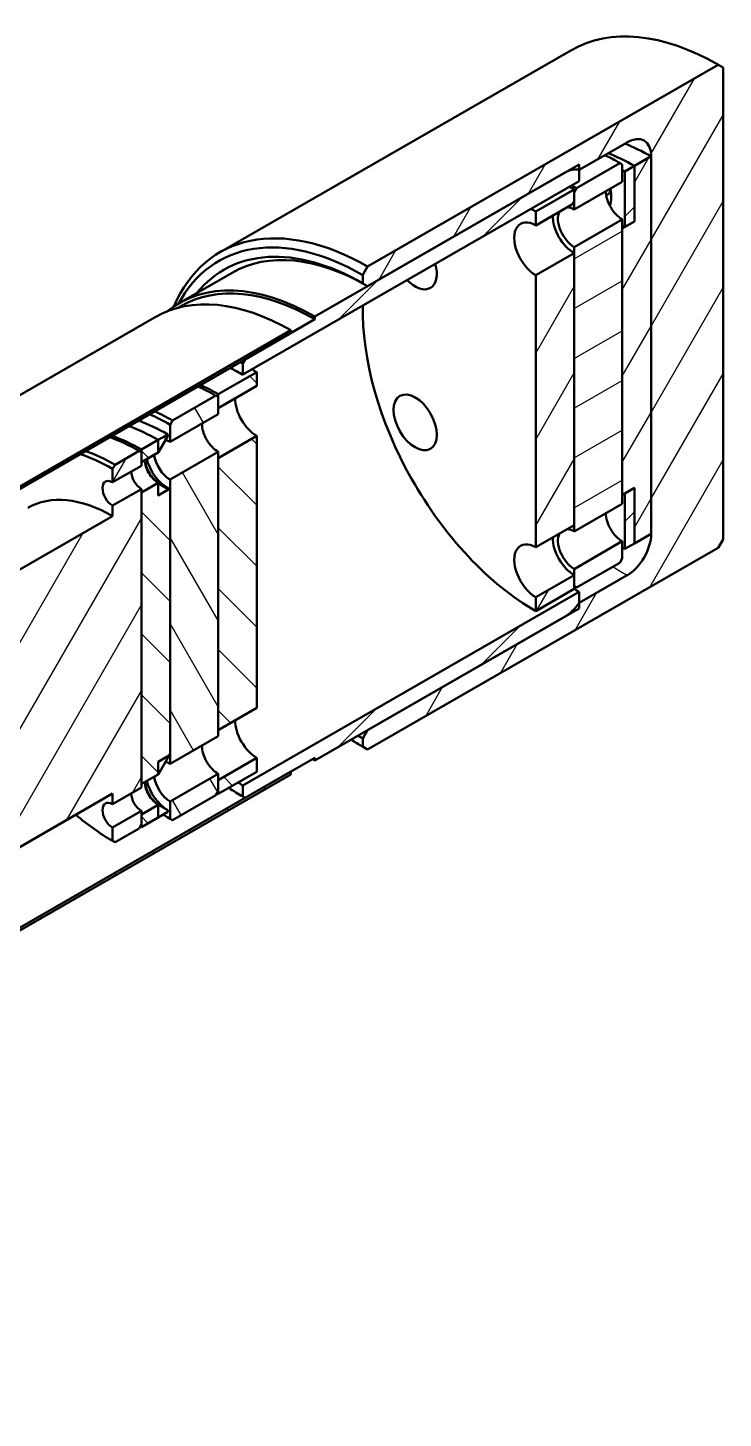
# Model space of a CAD drawing. Header units: millimetres. Extents: x 0 to 841, y 0 to 594.
# Drawn here: x 548.2 to 599.4, y 104.1 to 206.4 of the extents above; entities that cross this region are included whole.
import ezdxf

# ---------------------------------------------------------------- set-up
doc = ezdxf.new("R2010")
doc.units = ezdxf.units.MM
doc.header["$LTSCALE"] = 0.75
for name, color, linetype, lineweight in [('Hatching', 7, 'Continuous', 25), ('Visible', 7, 'Continuous', 50), ('Visible Narrow', 7, 'Continuous', 25)]:
    doc.layers.add(name, color=color, linetype=linetype, lineweight=lineweight)

msp = doc.modelspace()

# ---------------------------------------------------------------- hatches: boundary and pattern name
at = {"layer": 'Hatching'}
h = msp.add_hatch(dxfattribs=at)
h.set_pattern_fill('ANSI31', color=256, angle=195, style=0)
edge = h.paths.add_edge_path(flags=0)
edge.add_ellipse((592.35, 195.97), major_axis=(1.25, 2.17), ratio=0.578093, start_angle=0, end_angle=29.936, ccw=False)
edge.add_ellipse((592.35, 195.97), major_axis=(1.25, 2.17), ratio=0.578093, start_angle=-30.128, end_angle=0, ccw=False)
edge.add_line((594.11, 196.99), (594.11, 169.19))
edge.add_ellipse((592.35, 168.17), major_axis=(-1.25, -2.17), ratio=0.578093, start_angle=29.936, end_angle=149.872, ccw=False)
edge.add_line((592.35, 166.13), (588.81, 164.09))
edge.add_ellipse((587.75, 165.12), major_axis=(-1.25, -2.17), ratio=0.578093, start_angle=29.936, end_angle=75.9351, ccw=False)
edge.add_line((587.75, 163.07), (573.25, 154.73))
edge.add_line((573.25, 154.73), (572.9, 154.11))
edge.add_line((572.9, 154.11), (572.9, 153.5))
edge.add_line((572.9, 153.5), (573.25, 153.3))
edge.add_line((573.25, 153.3), (599.06, 168.16))
edge.add_line((599.06, 168.16), (599.42, 168.77))
edge.add_line((599.42, 168.77), (599.42, 203.52))
edge.add_line((599.42, 203.52), (599.06, 203.72))
edge.add_line((599.06, 203.72), (573.25, 188.86))
edge.add_line((573.25, 188.86), (572.9, 188.25))
edge.add_line((572.9, 188.25), (572.9, 187.63))
edge.add_line((572.9, 187.63), (573.25, 187.43))
edge.add_line((573.25, 187.43), (575.54, 188.75))
edge.add_line((575.54, 188.75), (575.78, 188.88))
edge.add_line((575.78, 188.88), (575.83, 188.91))
edge.add_line((575.83, 188.91), (576, 189.01))
edge.add_line((576, 189.01), (577.79, 190.04))
edge.add_line((577.79, 190.04), (578.56, 190.49))
edge.add_line((578.56, 190.49), (579.18, 190.84))
edge.add_line((579.18, 190.84), (580.39, 191.54))
edge.add_line((580.39, 191.54), (581.1, 191.95))
edge.add_line((581.1, 191.95), (582.34, 192.66))
edge.add_line((582.34, 192.66), (584.12, 193.69))
edge.add_line((584.12, 193.69), (586.95, 195.31))
edge.add_line((586.95, 195.31), (587.12, 195.42))
edge.add_line((587.12, 195.42), (587.7, 195.75))
edge.add_line((587.7, 195.75), (587.75, 195.78))
edge.add_ellipse((587.75, 193.73), major_axis=(1.25, 2.17), ratio=0.578093, start_angle=27.0693, end_angle=29.936, ccw=False)
edge.add_ellipse((587.75, 193.73), major_axis=(1.25, 2.17), ratio=0.578093, start_angle=4.6561, end_angle=27.0693, ccw=False)
edge.add_line((588.81, 195.98), (592.35, 198.01))
h = msp.add_hatch(dxfattribs=at)
h.set_pattern_fill('ANSI31', color=256, angle=195, style=0)
h.paths.add_polyline_path([(592.88, 192.19), (592.17, 191.78), (591.99, 191.68), (591.99, 172.26), (591.99, 172.06), (592.17, 172.16), (592.88, 172.57), (592.88, 169.98), (592.88, 168.48), (594.11, 169.19), (594.11, 196.99), (592.88, 196.28)], flags=0)
h = msp.add_hatch(dxfattribs=at)
h.set_pattern_fill('ANSI31', color=256, angle=180, style=0)
h.paths.add_polyline_path([(564.24, 182.03), (564.06, 181.73), (564.06, 180.91), (588.81, 195.16), (588.81, 195.98), (588.81, 196.39), (587.86, 195.84), (587.75, 195.78), (587.7, 195.75), (587.12, 195.42), (586.95, 195.31), (584.12, 193.69), (582.34, 192.66), (581.1, 191.95), (580.39, 191.54), (579.18, 190.84), (578.56, 190.49), (577.79, 190.04), (576, 189.01), (575.83, 188.91), (575.78, 188.88), (575.54, 188.75), (573.25, 187.43), (569.37, 185.19), (569.37, 184.99), (567.6, 183.97)], flags=0)
h.paths.add_polyline_path([(564.06, 149.84), (564.24, 149.74), (567.42, 151.57), (567.6, 151.67), (569.37, 152.69), (569.37, 152.49), (573.25, 154.73), (587.75, 163.07), (588.81, 163.69), (588.81, 164.09), (588.81, 164.91), (564.06, 150.66)], flags=0)
h = msp.add_hatch(dxfattribs=at)
h.set_pattern_fill('ANSI31', color=256, angle=165, style=0)
h.paths.add_polyline_path([(591.99, 196.38), (591.82, 196.48), (588.63, 194.65), (588.46, 194.34), (588.46, 194.08), (588.46, 193.53), (588.46, 193.07), (591.99, 195.11)], flags=0)
h.paths.add_polyline_path([(591.82, 167.05), (591.99, 167.36), (591.99, 168.63), (588.46, 166.59), (588.46, 166.14), (588.46, 165.32), (588.46, 165.32), (588.63, 165.22)], flags=0)
h.paths.add_polyline_path([(588.46, 190.3), (588.46, 189.85), (588.46, 175.29), (588.46, 174.08), (588.46, 172), (588.46, 170.89), (588.46, 169.82), (588.46, 169.36), (591.99, 171.4), (591.99, 172.06), (591.99, 172.26), (591.99, 191.68), (591.99, 192.34)], flags=0)
h = msp.add_hatch(dxfattribs=at)
h.set_pattern_fill('ANSI31', color=256, angle=180, style=0)
h.paths.add_polyline_path([(592.17, 168.07), (592.88, 168.48), (592.88, 169.98), (592.88, 172.57), (592.17, 172.16)], flags=0)
h.paths.add_polyline_path([(592.88, 196.28), (592.17, 195.87), (592.17, 191.78), (592.88, 192.19)], flags=0)
h = msp.add_hatch(dxfattribs=at)
h.set_pattern_fill('ANSI31', color=256, angle=195, style=0)
h.paths.add_polyline_path([(588.46, 165.12), (588.46, 165.32), (588.46, 165.32), (588.46, 166.14), (585.63, 164.51), (585.63, 163.49)], flags=0)
h.paths.add_polyline_path([(588.46, 169.82), (588.46, 170.89), (588.46, 172), (588.46, 174.08), (588.46, 175.29), (588.46, 189.85), (585.63, 188.22), (585.63, 168.19)], flags=0)
h.paths.add_polyline_path([(588.46, 193.53), (588.46, 194.08), (588.46, 194.34), (588.46, 194.55), (585.63, 192.92), (585.63, 191.9)], flags=0)
h = msp.add_hatch(dxfattribs=at)
h.set_pattern_fill('ANSI31', color=256, angle=75, style=0)
h.paths.add_polyline_path([(534.01, 164.83), (534.01, 164.63), (536.63, 166.13), (537.19, 166.46), (564.24, 182.03), (567.6, 183.97), (567.6, 184.17)], flags=0)
h.paths.add_polyline_path([(534.01, 132.33), (534.01, 132.13), (567.6, 151.47), (567.6, 151.67), (567.42, 151.57), (564.24, 149.74), (537.19, 134.16)], flags=0)
h = msp.add_hatch(dxfattribs=at)
h.set_pattern_fill('ANSI31', color=256, angle=90, style=0)
h.paths.add_polyline_path([(562.26, 179.46), (562.26, 179.26), (562.26, 178.44), (565.09, 180.07), (565.09, 181.09)], flags=0)
h.paths.add_polyline_path([(562.26, 174.76), (562.26, 167.13), (562.26, 165.62), (562.26, 164.98), (562.26, 164.74), (562.26, 159.03), (562.26, 158.79), (562.26, 155.75), (562.26, 154.73), (565.09, 156.36), (565.09, 176.39)], flags=0)
h.paths.add_polyline_path([(562.26, 151.05), (562.26, 151.04), (562.26, 151.02), (562.26, 150.23), (562.26, 150.03), (565.09, 151.66), (565.09, 152.68)], flags=0)
h = msp.add_hatch(dxfattribs=at)
h.set_pattern_fill('ANSI31', color=256, angle=75, style=0)
h.paths.add_polyline_path([(558.9, 177.53), (558.72, 177.22), (558.72, 175.95), (562.26, 177.99), (562.26, 178.44), (562.26, 179.26), (562.08, 179.36)], flags=0)
h.paths.add_polyline_path([(558.72, 148.2), (558.9, 148.1), (562.08, 149.93), (562.26, 150.23), (562.26, 151.02), (562.26, 151.04), (562.26, 151.05), (562.26, 151.51), (558.72, 149.47)], flags=0)
h.paths.add_polyline_path([(562.26, 154.28), (562.26, 154.73), (562.26, 155.75), (562.26, 158.79), (562.26, 159.03), (562.26, 164.74), (562.26, 164.98), (562.26, 165.62), (562.26, 167.13), (562.26, 174.76), (562.26, 175.22), (558.72, 173.18), (558.72, 172.44), (558.72, 164.51), (558.72, 164.2), (558.72, 160.2), (558.72, 155.05), (558.72, 154.23), (558.72, 154.16), (558.72, 152.98), (558.72, 152.24)], flags=0)
h = msp.add_hatch(dxfattribs=at)
h.set_pattern_fill('ANSI31', color=256, angle=105, style=0)
h.paths.add_polyline_path([(558.55, 172.54), (557.86, 172.94), (557.84, 172.93), (557.84, 172.01), (558.55, 172.42)], flags=0)
h.paths.add_polyline_path([(557.86, 151.48), (558.55, 152.68), (558.55, 152.8), (558.44, 152.73), (558.38, 152.7), (557.84, 152.39), (557.84, 152.3), (557.84, 151.49), (557.84, 151.47)], flags=0)
h.paths.add_polyline_path([(558.55, 176.51), (557.84, 176.1), (557.84, 176.01), (557.84, 175.2), (557.84, 175.18), (557.86, 175.19), (558.55, 176.38)], flags=0)
h.paths.add_polyline_path([(557.84, 148.3), (558.55, 148.71), (558.55, 148.83), (557.86, 149.23), (557.84, 149.22), (557.84, 149.14), (557.84, 148.76), (557.84, 148.74)], flags=0)
h = msp.add_hatch(dxfattribs=at)
h.set_pattern_fill('ANSI31', color=256, angle=195, style=0)
edge = h.paths.add_edge_path(flags=0)
edge.add_ellipse((390.43, 91.96), major_axis=(-1.58, -2.75), ratio=0.578093, start_angle=329.872, end_angle=360)
edge.add_ellipse((390.43, 91.96), major_axis=(-1.58, -2.75), ratio=0.578093, start_angle=0, end_angle=180)
edge.add_ellipse((390.43, 91.96), major_axis=(1.58, 2.75), ratio=0.578093, start_angle=360, end_angle=509.872)
h.paths.add_polyline_path([(556.6, 148.78), (554.48, 147.55), (554.48, 146.57), (554.66, 146.47), (556.43, 147.49), (556.6, 147.79), (556.6, 148.51)], flags=0)
h.paths.add_polyline_path([(554.48, 172.98), (556.6, 174.2), (556.6, 174.47), (556.6, 175.18), (556.43, 175.29), (554.66, 174.27), (554.48, 173.96)], flags=0)
edge = h.paths.add_edge_path(flags=0)
edge.add_line((410.41, 100.19), (371.16, 77.59))
edge.add_line((371.16, 77.59), (371.16, 73.1))
edge.add_line((371.16, 73.1), (370.99, 73.2))
edge.add_line((370.99, 73.2), (368.16, 71.57))
edge.add_line((368.16, 71.57), (367.98, 71.26))
edge.add_line((367.98, 71.26), (367.98, 58.59))
edge.add_line((367.98, 58.59), (360.2, 54.11))
edge.add_line((360.2, 54.11), (359.85, 53.5))
edge.add_line((359.85, 53.5), (359.85, 42.87))
edge.add_line((359.85, 42.87), (360.2, 42.67))
edge.add_line((360.2, 42.67), (367.98, 47.15))
edge.add_line((367.98, 47.15), (367.98, 34.47))
edge.add_line((367.98, 34.47), (368.16, 34.37))
edge.add_line((368.16, 34.37), (370.99, 36))
edge.add_line((370.99, 36), (371.16, 36.31))
edge.add_line((371.16, 36.31), (371.16, 31.81))
edge.add_line((371.16, 31.81), (388.31, 41.68))
edge.add_line((388.31, 41.68), (388.49, 42.55))
edge.add_line((388.49, 42.55), (388.49, 43.63))
edge.add_line((388.49, 43.63), (388.52, 43.65))
edge.add_line((388.52, 43.65), (388.52, 43.24))
edge.add_line((388.52, 43.24), (388.7, 43.14))
edge.add_line((388.7, 43.14), (390.08, 43.93))
edge.add_line((390.08, 43.93), (390.08, 44.55))
edge.add_line((390.08, 44.55), (390.79, 44.95))
edge.add_line((390.79, 44.95), (390.79, 44.34))
edge.add_line((390.79, 44.34), (392.16, 45.13))
edge.add_line((392.16, 45.13), (392.34, 45.44))
edge.add_line((392.34, 45.44), (392.34, 45.85))
edge.add_line((392.34, 45.85), (392.38, 45.87))
edge.add_line((392.38, 45.87), (392.38, 44.79))
edge.add_line((392.38, 44.79), (392.55, 44.13))
edge.add_line((392.55, 44.13), (410.41, 54.41))
edge.add_line((410.41, 54.41), (410.41, 45.62))
edge.add_line((410.41, 45.62), (415.64, 48.63))
edge.add_line((415.64, 48.63), (415.64, 43.52))
edge.add_line((415.64, 43.52), (417.76, 44.75))
edge.add_line((417.76, 44.75), (417.76, 49.65))
edge.add_line((417.76, 49.65), (417.76, 50.43))
edge.add_line((417.76, 50.43), (417.76, 50.98))
edge.add_line((417.76, 50.98), (417.76, 51.74))
edge.add_line((417.76, 51.74), (417.76, 51.9))
edge.add_line((417.76, 51.9), (417.76, 52.74))
edge.add_line((417.76, 52.74), (417.76, 52.92))
edge.add_line((417.76, 52.92), (417.83, 52.96))
edge.add_line((417.83, 52.96), (417.83, 63.49))
edge.add_line((417.83, 63.49), (432.33, 71.84))
edge.add_line((432.33, 71.84), (432.95, 72.91))
edge.add_ellipse((433.2, 72.77), major_axis=(0.25, 0.433), ratio=0.578093, start_angle=29.936, end_angle=89.8083, ccw=False)
edge.add_line((433.2, 73.18), (461.6, 89.53))
edge.add_ellipse((461.6, 89.12), major_axis=(0.25, 0.433), ratio=0.578093, start_angle=0, end_angle=29.936, ccw=False)
edge.add_ellipse((461.6, 89.12), major_axis=(0.25, 0.433), ratio=0.578093, start_angle=359.936, end_angle=360, ccw=False)
edge.add_line((461.85, 89.55), (462.03, 89.45))
edge.add_line((462.03, 89.45), (462.2, 89.55))
edge.add_line((462.2, 89.55), (462.2, 88.94))
edge.add_line((462.2, 88.94), (462.38, 88.84))
edge.add_line((462.38, 88.84), (470.69, 93.62))
edge.add_line((470.69, 93.62), (470.69, 86.47))
edge.add_line((470.69, 86.47), (472.99, 87.79))
edge.add_line((472.99, 87.79), (472.99, 94.94))
edge.add_line((472.99, 94.94), (485.71, 102.27))
edge.add_line((485.71, 102.27), (485.89, 102.58))
edge.add_line((485.89, 102.58), (485.89, 107.89))
edge.add_ellipse((489.43, 109.93), major_axis=(2.5, 4.33), ratio=0.578093, start_angle=29.936, end_angle=149.872, ccw=False)
edge.add_line((489.43, 114.02), (532.38, 138.75))
edge.add_line((532.38, 138.75), (532.56, 138.65))
edge.add_line((532.56, 138.65), (532.56, 137.63))
edge.add_line((532.56, 137.63), (532.74, 137.53))
edge.add_line((532.74, 137.53), (554.48, 150.05))
edge.add_line((554.48, 150.05), (554.48, 149.27))
edge.add_line((554.48, 149.27), (556.6, 150.49))
edge.add_line((556.6, 150.49), (556.6, 150.76))
edge.add_line((556.6, 150.76), (556.6, 154.52))
edge.add_line((556.6, 154.52), (556.6, 156.67))
edge.add_line((556.6, 156.67), (556.6, 156.77))
edge.add_line((556.6, 156.77), (556.6, 157.66))
edge.add_line((556.6, 157.66), (556.6, 163.87))
edge.add_line((556.6, 163.87), (556.6, 169.15))
edge.add_line((556.6, 169.15), (556.6, 169.63))
edge.add_line((556.6, 169.63), (556.6, 172.22))
edge.add_line((556.6, 172.22), (556.6, 172.48))
edge.add_line((556.6, 172.48), (554.48, 171.26))
edge.add_line((554.48, 171.26), (554.48, 170.49))
edge.add_line((554.48, 170.49), (532.74, 157.97))
edge.add_line((532.74, 157.97), (532.56, 157.66))
edge.add_line((532.56, 157.66), (532.56, 156.64))
edge.add_line((532.56, 156.64), (532.38, 156.33))
edge.add_line((532.38, 156.33), (489.43, 131.59))
edge.add_ellipse((489.43, 135.68), major_axis=(-2.5, -4.33), ratio=0.578093, start_angle=0, end_angle=29.936, ccw=False)
edge.add_ellipse((489.43, 135.68), major_axis=(-2.5, -4.33), ratio=0.578093, start_angle=329.872, end_angle=360, ccw=False)
edge.add_line((485.89, 133.65), (485.89, 138.96))
edge.add_line((485.89, 138.96), (485.71, 139.06))
edge.add_line((485.71, 139.06), (472.99, 131.73))
edge.add_line((472.99, 131.73), (472.99, 138.89))
edge.add_line((472.99, 138.89), (470.69, 137.56))
edge.add_line((470.69, 137.56), (470.69, 130.41))
edge.add_line((470.69, 130.41), (462.38, 125.62))
edge.add_line((462.38, 125.62), (462.2, 125.32))
edge.add_line((462.2, 125.32), (462.2, 124.71))
edge.add_line((462.2, 124.71), (462.03, 124.6))
edge.add_line((462.03, 124.6), (461.85, 124.29))
edge.add_ellipse((461.6, 124.44), major_axis=(-0.25, -0.433), ratio=0.578093, start_angle=29.936, end_angle=89.8083, ccw=False)
edge.add_line((461.6, 124.03), (433.2, 107.68))
edge.add_ellipse((433.2, 108.08), major_axis=(-0.25, -0.433), ratio=0.578093, start_angle=0, end_angle=29.936, ccw=False)
edge.add_ellipse((433.2, 108.08), major_axis=(-0.25, -0.433), ratio=0.578093, start_angle=-0.064, end_angle=0, ccw=False)
edge.add_line((432.95, 107.65), (432.33, 108.01))
edge.add_line((432.33, 108.01), (417.83, 99.66))
edge.add_line((417.83, 99.66), (417.83, 110.19))
edge.add_line((417.83, 110.19), (417.76, 110.15))
edge.add_line((417.76, 110.15), (417.76, 111.17))
edge.add_line((417.76, 111.17), (417.76, 111.34))
edge.add_line((417.76, 111.34), (417.76, 112.45))
edge.add_line((417.76, 112.45), (417.76, 112.64))
edge.add_line((417.76, 112.64), (417.76, 113.42))
edge.add_line((417.76, 113.42), (417.76, 113.61))
edge.add_line((417.76, 113.61), (417.76, 114.7))
edge.add_line((417.76, 114.7), (417.76, 118.33))
edge.add_line((417.76, 118.33), (415.64, 117.1))
edge.add_line((415.64, 117.1), (415.64, 111.99))
edge.add_line((415.64, 111.99), (410.41, 108.98))
edge.add_line((410.41, 108.98), (410.41, 100.19))
h = msp.add_hatch(dxfattribs=at)
h.set_pattern_fill('ANSI31', color=256, angle=90, style=0)
h.paths.add_polyline_path([(556.6, 174.47), (557.84, 175.18), (557.84, 175.2), (557.84, 176.01), (557.84, 176.1), (556.6, 175.39), (556.6, 175.18)], flags=0)
h.paths.add_polyline_path([(557.84, 149.22), (556.6, 148.51), (556.6, 147.79), (556.6, 147.59), (557.84, 148.3), (557.84, 148.74), (557.84, 148.76), (557.84, 149.14)], flags=0)
h.paths.add_polyline_path([(556.6, 150.76), (557.84, 151.47), (557.84, 151.49), (557.84, 152.3), (557.84, 152.39), (558.38, 152.7), (558.44, 152.73), (558.55, 152.8), (558.65, 152.86), (558.72, 152.98), (558.72, 154.16), (558.72, 154.23), (558.72, 155.05), (558.72, 160.2), (558.72, 164.2), (558.72, 164.51), (558.72, 172.44), (558.65, 172.48), (558.55, 172.42), (557.84, 172.01), (557.84, 172.93), (556.6, 172.22), (556.6, 169.63), (556.6, 169.15), (556.6, 163.87), (556.6, 157.66), (556.6, 156.77), (556.6, 156.67), (556.6, 154.52)], flags=0)

# ---------------------------------------------------------------- linework, layer by layer
at = {"layer": 'Visible', "extrusion": (0, -0.817547, -0.575862)}
for p, q in [((562.4, 189.93), (588.21, 204.79)), ((599.06, 203.72), (573.25, 188.86)), ((599.42, 203.52), (599.06, 203.72)), ((599.42, 168.77), (599.42, 203.52)), ((588.81, 195.98), (592.35, 198.01)), ((594.11, 196.99), (592.88, 196.28)), ((594.11, 196.99), (594.11, 169.19)), ((594.11, 169.19), (594.11, 196.99)), ((588.81, 196.39), (569.37, 185.19)), ((573.25, 187.43), (587.75, 195.78)), ((591.82, 196.48), (588.63, 194.65)), ((588.81, 195.16), (588.81, 196.39)), ((591.99, 196.38), (591.82, 196.48)), ((591.99, 195.11), (591.99, 196.38)), ((592.88, 196.28), (592.17, 195.87)), ((592.17, 195.87), (592.17, 191.78)), ((592.88, 196.28), (592.88, 192.19)), ((592.88, 192.19), (592.88, 196.28)), ((564.06, 180.91), (588.81, 195.16)), ((588.46, 193.07), (591.99, 195.11)), ((588.63, 194.65), (588.46, 194.34)), ((588.46, 194.55), (585.63, 192.92)), ((588.46, 193.53), (588.46, 194.55)), ((588.46, 194.34), (588.46, 193.07)), ((585.63, 191.9), (588.46, 193.53)), ((585.63, 192.92), (585.63, 191.9)), ((591.99, 192.34), (588.46, 190.3)), ((591.99, 171.4), (591.99, 192.34)), ((592.88, 192.19), (591.99, 191.68)), ((591.99, 191.68), (591.99, 172.06)), ((592.17, 191.78), (592.88, 192.19)), ((588.46, 189.85), (585.63, 188.22)), ((588.46, 190.3), (588.46, 169.36)), ((588.46, 169.82), (588.46, 189.85)), ((559.38, 186.17), (563.27, 188.41)), ((573.25, 188.86), (572.9, 188.25)), ((572.9, 188.25), (572.9, 187.63)), ((572.9, 187.63), (573.25, 187.43)), ((585.63, 188.22), (585.63, 168.19)), ((559.32, 185.85), (559.51, 185.95)), ((530.02, 169.26), (557.62, 185.15)), ((569.37, 184.99), (564.24, 182.03)), ((569.37, 185.19), (569.37, 184.99)), ((567.6, 184.17), (534.01, 164.83)), ((534.01, 164.63), (567.6, 183.97)), ((567.6, 183.97), (567.6, 184.17)), ((564.24, 182.03), (564.06, 181.73)), ((564.06, 181.73), (564.06, 180.91)), ((565.09, 181.09), (562.26, 179.46)), ((565.09, 180.07), (565.09, 181.09)), ((562.08, 179.36), (558.9, 177.53)), ((562.26, 179.26), (562.08, 179.36)), ((562.26, 178.44), (565.09, 180.07)), ((562.26, 179.46), (562.26, 178.44)), ((562.26, 177.99), (562.26, 179.26)), ((558.72, 175.95), (562.26, 177.99)), ((558.9, 177.53), (558.72, 177.22)), ((558.72, 177.22), (558.72, 175.95)), ((558.55, 176.51), (557.84, 176.1)), ((557.86, 175.19), (558.55, 176.38)), ((558.55, 176.38), (558.55, 176.51)), ((565.09, 176.39), (562.26, 174.76)), ((565.09, 156.36), (565.09, 176.39)), ((556.43, 175.29), (554.66, 174.27)), ((556.6, 175.18), (556.43, 175.29)), ((557.84, 176.1), (556.6, 175.39)), ((556.6, 175.39), (556.6, 174.47)), ((556.6, 174.2), (556.6, 175.18)), ((556.6, 174.47), (557.84, 175.18)), ((557.84, 175.18), (557.84, 176.1)), ((557.84, 176.1), (557.84, 175.18)), ((557.84, 175.18), (557.86, 175.19)), ((562.26, 175.22), (558.72, 173.18)), ((562.26, 154.28), (562.26, 175.22)), ((554.66, 174.27), (554.48, 173.96)), ((554.48, 172.98), (556.6, 174.2)), ((562.26, 174.76), (562.26, 154.73)), ((554.48, 173.96), (554.48, 172.98)), ((558.72, 173.18), (558.72, 152.24)), ((556.6, 172.48), (554.48, 171.26)), ((557.84, 172.93), (556.6, 172.22)), ((556.6, 150.49), (556.6, 172.48)), ((556.6, 172.22), (556.6, 150.76)), ((557.86, 172.94), (557.84, 172.93)), ((557.84, 172.01), (557.84, 172.93)), ((557.84, 172.93), (557.84, 172.01)), ((558.65, 172.48), (557.84, 172.01)), ((557.84, 172.01), (558.55, 172.42)), ((558.55, 172.54), (557.86, 172.94)), ((558.55, 172.42), (558.55, 172.54)), ((558.72, 172.44), (558.65, 172.48)), ((558.72, 152.98), (558.72, 172.44)), ((591.99, 172.06), (592.88, 172.57)), ((592.88, 172.57), (592.17, 172.16)), ((592.17, 172.16), (592.17, 168.07)), ((592.88, 172.57), (592.88, 168.48)), ((592.88, 168.48), (592.88, 172.57)), ((554.48, 171.26), (554.48, 170.49)), ((588.46, 169.36), (591.99, 171.4)), ((554.48, 170.49), (532.74, 157.97)), ((585.63, 168.19), (588.46, 169.82)), ((592.88, 168.48), (594.11, 169.19)), ((573.25, 153.3), (599.06, 168.16)), ((591.99, 168.63), (588.46, 166.59)), ((591.99, 167.36), (591.99, 168.63)), ((592.17, 168.07), (592.88, 168.48)), ((599.06, 168.16), (599.42, 168.77)), ((588.63, 165.22), (591.82, 167.05)), ((591.82, 167.05), (591.99, 167.36)), ((588.46, 166.14), (585.63, 164.51)), ((588.46, 166.59), (588.46, 165.32)), ((588.46, 165.12), (588.46, 166.14)), ((592.35, 166.13), (588.81, 164.09)), ((588.81, 164.91), (564.06, 150.66)), ((585.63, 163.49), (588.46, 165.12)), ((588.46, 165.32), (588.63, 165.22)), ((588.46, 165.32), (588.59, 165.25)), ((588.81, 163.69), (588.81, 164.91)), ((585.63, 164.51), (585.63, 163.49)), ((569.37, 152.49), (588.81, 163.69)), ((587.75, 163.07), (573.25, 154.73)), ((562.26, 154.73), (565.09, 156.36)), ((573.25, 154.73), (572.9, 154.11)), ((558.72, 152.24), (562.26, 154.28)), ((572.9, 154.11), (572.9, 153.5)), ((557.84, 152.39), (558.65, 152.86)), ((558.55, 152.8), (557.84, 152.39)), ((557.86, 151.48), (558.55, 152.68)), ((558.55, 152.68), (558.55, 152.8)), ((558.65, 152.86), (558.72, 152.98)), ((565.09, 152.68), (562.26, 151.05)), ((564.24, 149.74), (569.37, 152.69)), ((565.09, 151.66), (565.09, 152.68)), ((569.37, 152.69), (569.37, 152.49)), ((572.84, 153.54), (573.2, 153.33)), ((572.9, 153.5), (573.25, 153.3)), ((567.6, 151.67), (534.01, 132.33)), ((557.84, 151.47), (557.84, 152.39)), ((557.84, 152.39), (557.84, 151.47)), ((562.26, 150.03), (565.09, 151.66)), ((567.6, 151.47), (567.6, 151.67)), ((534.01, 132.13), (567.6, 151.47)), ((556.6, 150.76), (557.84, 151.47)), ((557.84, 151.47), (557.86, 151.48)), ((562.26, 151.51), (558.72, 149.47)), ((562.26, 150.23), (562.26, 151.51)), ((562.26, 151.05), (562.26, 150.03)), ((564.06, 150.66), (564.06, 149.84)), ((532.74, 137.53), (554.48, 150.05)), ((554.48, 149.27), (556.6, 150.49)), ((554.48, 150.05), (554.48, 149.27)), ((558.9, 148.1), (562.08, 149.93)), ((562.08, 149.93), (562.26, 150.23)), ((564.01, 149.87), (564.19, 149.77)), ((564.06, 149.84), (564.24, 149.74)), ((556.6, 148.78), (554.48, 147.55)), ((557.84, 149.22), (556.6, 148.51)), ((556.6, 147.79), (556.6, 148.78)), ((556.6, 148.51), (556.6, 147.59)), ((557.86, 149.23), (557.84, 149.22)), ((557.84, 148.3), (557.84, 149.22)), ((557.84, 149.22), (557.84, 148.3)), ((557.84, 148.3), (558.55, 148.71)), ((558.55, 148.83), (557.86, 149.23)), ((558.55, 148.71), (558.55, 148.83)), ((558.72, 149.47), (558.72, 148.2)), ((554.48, 147.55), (554.48, 146.57)), ((554.66, 146.47), (556.43, 147.49)), ((556.43, 147.49), (556.6, 147.79)), ((556.6, 147.59), (557.84, 148.3)), ((558.68, 148.23), (558.85, 148.12)), ((558.72, 148.2), (558.9, 148.1)), ((554.44, 146.6), (554.61, 146.5)), ((554.48, 146.57), (554.66, 146.47))]:
    msp.add_line(p, q, dxfattribs=at)
at = {"layer": 'Visible', "extrusion": (2e-16, -2e-16, -1)}
for centre, major_axis, start_param, end_param in [((599.06, 185.94), (-10.85, 18.85), 0, 0.783464), ((567.6, 167.82), (-9.98, 17.33), 0, 0.783464), ((564.06, 165.78), (-9.23, 16.03), 0.713092, 0.783464), ((557.84, 174.06), (-0.69, 1.19), 3.925057, 5.499721), ((558.72, 162.71), (-8.86, 15.38), 3.925057, 3.966619)]:
    msp.add_ellipse(centre, major_axis=major_axis, ratio=0.578093, start_param=start_param, end_param=end_param, dxfattribs=at)
at = {"layer": 'Visible', "extrusion": (3e-16, -1e-16, -1)}
for centre, major_axis, start_param, end_param in [((594.11, 183.09), (-8.48, 14.73), 0.622094, 0.783464), ((592.88, 182.38), (-8.48, 14.73), 0.622094, 0.783464), ((565.09, 166.38), (-8.98, 15.6), 0.755174, 0.783464), ((562.08, 164.64), (-8.98, 15.6), 0.680351, 0.783464), ((562.26, 164.75), (-8.98, 15.6), 0.680351, 0.783464), ((558.72, 162.71), (-8.86, 15.38), 0.662754, 0.783464), ((558.72, 174.56), (-0.85, 1.47), 3.925057, 5.324703), ((588.46, 167.98), (-0.85, 1.47), 3.925057, 5.936547), ((592.17, 181.97), (-8.48, 14.73), 3.925057, 3.939764), ((572.9, 170.87), (-10.6, 18.41), 3.925057, 3.982485), ((557.84, 150.35), (-0.69, 1.19), 3.925057, 5.499721), ((564.06, 165.78), (-9.73, 16.9), 3.925057, 3.999562)]:
    msp.add_ellipse(centre, major_axis=major_axis, ratio=0.578093, start_param=start_param, end_param=end_param, dxfattribs=at)
at = {"layer": 'Visible', "extrusion": (0, 0, -1)}
for centre, major_axis, start_param, end_param in [((592.35, 195.97), (1.25, 2.17), -0.783464, 0.787332), ((564.06, 165.78), (-9.23, 16.03), 3.925057, 3.951832)]:
    msp.add_ellipse(centre, major_axis=major_axis, ratio=0.578093, start_param=start_param, end_param=end_param, dxfattribs=at)
at = {"layer": 'Visible', "extrusion": (2e-16, -1e-16, -1)}
for centre, major_axis, start_param, end_param in [((591.82, 181.77), (-8.98, 15.6), 0.695845, 0.783464), ((589.52, 194.95), (-1.17, 2.04), 2.056829, 2.7175), ((569.37, 168.84), (-9.98, 17.33), -0.088333, 0.783464), ((564.06, 165.78), (-9.73, 16.9), 0.77051, 0.783464), ((592.35, 168.17), (1.25, 2.17), 0.787332, 2.358128)]:
    msp.add_ellipse(centre, major_axis=major_axis, ratio=0.578093, start_param=start_param, end_param=end_param, dxfattribs=at)
at = {"layer": 'Visible', "extrusion": (1e-16, -2e-16, -1)}
for centre, major_axis, start_param in [((592.88, 182.38), (-8.48, 14.73), 0.622094), ((592.17, 181.97), (-5.99, 10.4), 0.76263), ((588.46, 167.98), (-0.85, 1.47), 0.346639)]:
    msp.add_ellipse(centre, major_axis=major_axis, ratio=0.578093, start_param=start_param, end_param=0.783464, dxfattribs=at)
at = {"layer": 'Visible', "extrusion": (3e-16, -2e-16, -1)}
for centre, major_axis, start_param, end_param in [((587.75, 193.73), (1.25, 2.17), -0.783464, -0.139963), ((590.21, 195.35), (-0.69, 1.19), 2.664473, 3.24227), ((585.63, 190.06), (-1.12, 1.95), 3.925057, 7.06665), ((573.25, 171.08), (-9.98, 17.33), 0, 0.783464), ((576.75, 177.39), (-1.12, 1.95), 3.141593, 9.424778), ((585.63, 166.35), (-1.12, 1.95), 3.925057, 7.06665), ((587.75, 165.12), (1.25, 2.17), 1.714627, 2.358128), ((554.48, 160.27), (-8.36, 14.52), 3.925057, 4.155308)]:
    msp.add_ellipse(centre, major_axis=major_axis, ratio=0.578093, start_param=start_param, end_param=end_param, dxfattribs=at)
at = {"layer": 'Visible', "extrusion": (4e-16, -1e-16, -1)}
for centre, major_axis, start_param, end_param in [((592.17, 181.97), (-8.48, 14.73), 0.768758, 0.783464), ((590.22, 195.36), (-0.69, 1.19), 3.154425, 3.266306), ((572.9, 170.87), (-10.6, 18.41), -0.344755, 0.783464), ((576.75, 189.24), (-1.12, 1.95), 1.978386, 4.304799)]:
    msp.add_ellipse(centre, major_axis=major_axis, ratio=0.578093, start_param=start_param, end_param=end_param, dxfattribs=at)
at = {"layer": 'Visible'}
for centre, major_axis, start_param, end_param in [((588.46, 179.83), (-8.98, 15.6), -0.783464, -0.755174), ((588.63, 179.93), (-8.98, 15.6), -0.783464, -0.755174), ((591.99, 193.72), (-0.85, 1.47), 0.783464, 2.358128), ((590.22, 195.36), (-0.69, 1.19), 3.01688, 3.128761), ((585.63, 178.2), (-8.98, 15.6), -0.783464, -0.755174), ((588.46, 191.69), (-1.12, 1.95), 0.783464, 2.358128), ((573.25, 171.08), (-10.85, 18.85), -0.783464, 0.40587), ((572.9, 170.87), (-10.23, 17.76), -0.783464, 0.221314), ((585.63, 178.2), (-8.98, 15.6), 0.755174, 2.358128), ((558.9, 162.81), (-8.98, 15.6), -0.783464, -0.680351), ((565.09, 178.23), (-1.12, 1.95), 0.783464, 2.358128), ((558.55, 162.61), (-8.48, 14.73), -0.783464, -0.603985), ((562.26, 176.6), (-0.85, 1.47), 0.783464, 2.358128), ((556.43, 161.39), (-8.48, 14.73), -0.783464, -0.603985), ((556.6, 161.49), (-8.48, 14.73), -0.783464, -0.603985), ((557.84, 162.2), (-8.48, 14.73), -0.783464, -0.603985), ((557.84, 162.2), (-8.48, 14.73), -0.783464, -0.603985), ((554.66, 160.37), (-8.48, 14.73), -0.783464, -0.603985), ((557.84, 174.06), (-0.69, 1.19), 0.783464, 2.358128), ((557.86, 174.07), (-0.69, 1.19), 0.783464, 2.358128), ((558.55, 174.46), (-1.17, 2.04), 1.143368, 2.350408), ((554.48, 172.12), (-0.524, 0.91), -0.783464, 2.358128), ((556.6, 173.34), (-0.524, 0.91), 0.783464, 2.358128), ((554.48, 160.27), (-6.24, 10.83), -0.783464, 0), ((558.72, 162.71), (-5.99, 10.4), -0.729319, -0.714866), ((558.72, 174.56), (-1.3, 2.25), 2.105674, 2.350408), ((591.99, 170.01), (-0.85, 1.47), 0.783464, 2.358128), ((588.46, 167.98), (-1.12, 1.95), 0.783464, 2.358128), ((588.63, 179.93), (-8.98, 15.6), 2.354261, 2.358128), ((565.09, 154.52), (-1.12, 1.95), 0.783464, 2.358128), ((572.9, 170.87), (-10.23, 17.76), 2.333935, 2.358128), ((562.26, 152.89), (-0.85, 1.47), 0.783464, 2.358128), ((573.25, 171.08), (-10.85, 18.85), 2.354261, 2.358128), ((557.84, 150.35), (-0.69, 1.19), 0.783464, 2.358128), ((557.86, 150.36), (-0.69, 1.19), 0.783464, 2.358128), ((558.55, 150.75), (-1.17, 2.04), 1.143368, 2.350408), ((554.48, 148.41), (-0.524, 0.91), -0.783464, 2.358128), ((556.6, 149.63), (-0.524, 0.91), 0.783464, 2.358128), ((564.24, 165.89), (-9.86, 17.12), 2.354261, 2.358128), ((556.6, 161.49), (-8.48, 14.73), 2.350775, 2.358128), ((558.9, 162.81), (-8.98, 15.6), 2.354261, 2.358128), ((554.66, 160.37), (-8.48, 14.73), 2.354261, 2.358128)]:
    msp.add_ellipse(centre, major_axis=major_axis, ratio=0.578093, start_param=start_param, end_param=end_param, dxfattribs=at)
at = {"layer": 'Visible', "extrusion": (3e-16, 0, -1)}
msp.add_ellipse((588.46, 191.69), major_axis=(-0.85, 1.47), ratio=0.578093, start_param=3.925057, end_param=5.936547, dxfattribs=at)
at = {"layer": 'Visible', "extrusion": (2e-16, -3e-16, -1)}
for centre, major_axis, start_param, end_param in [((588.46, 191.69), (-0.85, 1.47), 0.346639, 0.783464), ((562.26, 164.75), (-8.98, 15.6), 3.925057, 3.932003)]:
    msp.add_ellipse(centre, major_axis=major_axis, ratio=0.578093, start_param=start_param, end_param=end_param, dxfattribs=at)
at = {"layer": 'Visible', "extrusion": (-1e-16, -1e-16, -1)}
msp.add_ellipse((569.37, 168.84), major_axis=(-9.86, 17.12), ratio=0.578093, start_param=0, end_param=0.783464, dxfattribs=at)
at = {"layer": 'Visible', "extrusion": (6e-16, 1e-16, -1)}
msp.add_ellipse((558.72, 174.56), major_axis=(-0.85, 1.47), ratio=0.578093, start_param=0.490392, end_param=0.783464, dxfattribs=at)
at = {"layer": 'Visible', "extrusion": (1e-16, -1e-16, -1)}
for centre, major_axis, start_param, end_param in [((554.48, 160.27), (-8.36, 14.52), 0.582003, 0.783464), ((558.72, 150.86), (-0.85, 1.47), 3.925057, 5.324703)]:
    msp.add_ellipse(centre, major_axis=major_axis, ratio=0.578093, start_param=start_param, end_param=end_param, dxfattribs=at)
at = {"layer": 'Visible', "extrusion": (4e-16, -2e-16, -1)}
msp.add_ellipse((588.81, 180.04), major_axis=(-9.23, 16.03), ratio=0.578093, start_param=3.925057, end_param=3.952087, dxfattribs=at)
at = {"layer": 'Visible', "extrusion": (0, -2e-16, -1)}
msp.add_ellipse((569.37, 168.84), major_axis=(-9.98, 17.33), ratio=0.578093, start_param=3.925057, end_param=3.937528, dxfattribs=at)
at = {"layer": 'Visible', "extrusion": (4e-16, 0, -1)}
msp.add_ellipse((558.72, 150.86), major_axis=(-0.85, 1.47), ratio=0.578093, start_param=0.490392, end_param=0.783464, dxfattribs=at)
at = {"layer": 'Visible'}
msp.add_open_spline([(558.26, 172.77), (558.36, 172.67), (558.49, 172.58), (558.65, 172.48)], degree=3, dxfattribs=at)
at = {"layer": 'Visible Narrow', "extrusion": (2e-16, -1e-16, -1)}
msp.add_ellipse((594.11, 183.09), major_axis=(-8.48, 14.73), ratio=0.578093, start_param=0.622094, end_param=0.783464, dxfattribs=at)
at = {"layer": 'Visible Narrow'}
msp.add_ellipse((592.35, 182.07), major_axis=(-9.73, 16.9), ratio=0.578093, start_param=2.283623, end_param=2.358128, dxfattribs=at)

doc.saveas('drawing.dxf')
